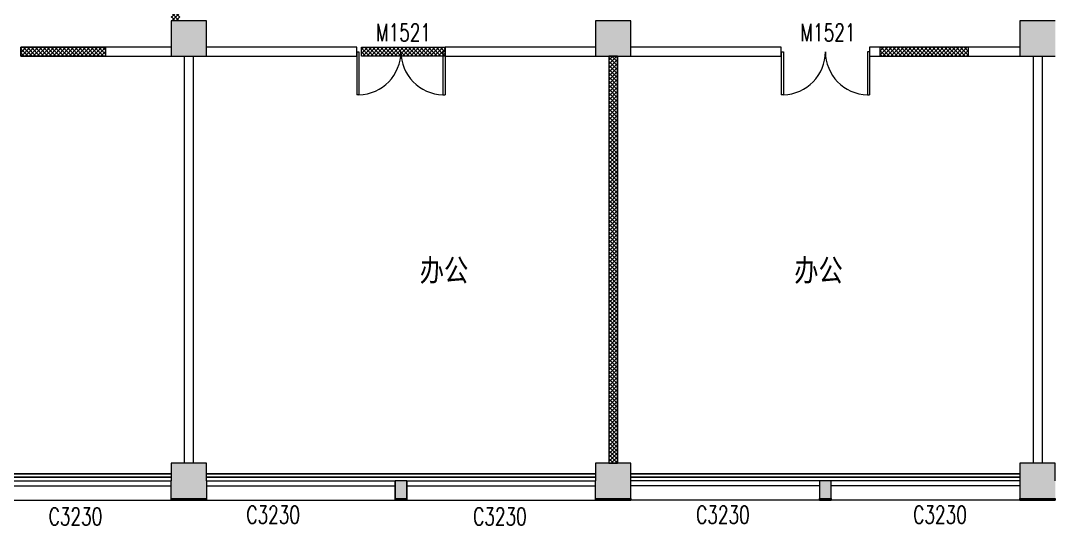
# Model space of a CAD drawing. Header units: millimetres. Extents: x 164760 to 3716174, y -1766400 to 11969.
# Drawn here: x 3507430 to 3524980, y -1572316 to -1563762 of the extents above; entities that cross this region are included whole.
import ezdxf

# ---------------------------------------------------------------- set-up
doc = ezdxf.new("R2010")
doc.units = ezdxf.units.MM
doc.header["$LTSCALE"] = 1000
doc.layers.get('0').update_dxf_attribs({"color": 253, "linetype": 'CONTINUOUS'})
for name, color, linetype in [('3', 253, 'CONTINUOUS'), ('PUB_TEXT', 253, 'CONTINUOUS'), ('SURFACE', 253, 'CONTINUOUS'), ('WINDOW_TEXT', 253, 'CONTINUOUS')]:
    doc.layers.add(name, color=color, linetype=linetype)
for name, color, linetype, lineweight in [('COLUMN', 253, 'CONTINUOUS', 0), ('PUB_HATCH', 253, 'CONTINUOUS', 0), ('RC-Modelling【天花造型】', 253, 'CONTINUOUS', 0), ('WALL', 253, 'CONTINUOUS', 0), ('Wall【墙体】', 253, 'CONTINUOUS', 0), ('WINDOW', 253, 'CONTINUOUS', 0)]:
    doc.layers.add(name, color=color, linetype=linetype, lineweight=lineweight)
doc.styles.add('_TCH_WINDOW', font='SIMPLEX', dxfattribs={"bigfont": 'GBCBIG'})
doc.styles.add('宋体', font='', dxfattribs={"width": 0.7})
doc.styles.get('宋体').set_extended_font_data('SimSun')

# ---------------------------------------------------------------- blocks, each defined once
blk = doc.blocks.new('$DorLib2D$00000002')
for p, q in [((-0.5, -1e-16), (-0.5000000000000007, 0.4875)), ((-0.4750000000000007, 0.4875), (-0.5000000000000007, 0.4875)), ((-0.475, 0), (-0.4750000000000007, 0.4875)), ((0.475, 0), (0.4750000000000007, 0.4875)), ((0.4750000000000007, 0.4875), (0.5000000000000007, 0.4875)), ((0.5, -1e-16), (0.5000000000000007, 0.4875)), ((-0.5, -1e-16), (-0.475, 0)), ((0.5, -1e-16), (0.475, 0))]:
    blk.add_line(p, q)
at = {"lineweight": 13}
for centre, start, end in [((-0.4875, 0), 0, 88.53071641864632), ((0.4875, 0), 91.46928358135371, 180)]:
    blk.add_arc(centre, 0.4875, start, end, dxfattribs=at)
blk = doc.blocks.new('$WINLIB2D$00000004')
for p, q in [((-0.5, 0.5), (0.5, 0.5)), ((-0.5, 0.5), (-0.5, -0.5)), ((0.5, -0.5), (0.5, 0.5)), ((-0.5, 0.2405796575893152), (0.5, 0.2405796575893152)), ((-0.5, -0.5), (0.5, -0.5))]:
    blk.add_line(p, q)
blk = doc.blocks.new('海龙_0918165925')
at = {"layer": 'PUB_HATCH'}
for points in [[(-18300, -9000.000000011409), (-17700, -9000.000000011409), (-17700, -8400.000000011409), (-18300, -8400.000000011409)], [(-11100, -9000.000000011409), (-10500, -9000.000000011409), (-10500, -8400.000000011409), (-11100, -8400.000000011409)], [(-3900.000000000932, -9000.000000011409), (-3300.000000000931, -9000.000000011409), (-3300.000000000931, -8400.000000011409), (-3900.000000000932, -8400.000000011409)], [(-18300, -16500.00000001117), (-17700, -16500.00000001117), (-17700, -15900.00000001117), (-18300, -15900.00000001117)], [(-11100, -16500.00000001117), (-10500, -16500.00000001117), (-10500, -15900.00000001117), (-11100, -15900.00000001117)], [(-3900.000000000932, -16500.00000001117), (-3300.000000000931, -16500.00000001117), (-3300.000000000931, -15900.00000001117), (-3900.000000000932, -15900.00000001117)], [(-14299.99999998789, -16200.00000001047), (-14499.99999998789, -16200.00000001047), (-14499.99999998789, -16500.00000001047), (-14299.99999998789, -16500.00000001047)], [(-7099.999999987892, -16200.00000002584), (-7299.999999987893, -16200.00000002584), (-7299.999999987893, -16500.00000000884), (-7099.999999987892, -16500.00000000884)]]:
    blk.add_hatch(color=256, dxfattribs=at).paths.add_polyline_path(points)
at = {"layer": 'COLUMN'}
for p, q in [((-17700, -8400.000000011409), (-18300, -8400.000000011409)), ((-18300, -8400.000000011409), (-18300, -9000.000000011409)), ((-17700, -9000.000000011409), (-17700, -8400.000000011409)), ((-10500, -8400.000000011409), (-11100, -8400.000000011409)), ((-11100, -8400.000000011409), (-11100, -9000.000000011409)), ((-10500, -9000.000000011409), (-10500, -8400.000000011409)), ((-3300.000000000931, -8400.000000011409), (-3900.000000000932, -8400.000000011409)), ((-3900.000000000932, -8400.000000011409), (-3900.000000000932, -9000.000000011409)), ((-18300, -9000.000000011409), (-17700, -9000.000000011409)), ((-11100, -9000.000000011409), (-10500, -9000.000000011409)), ((-3900.000000000932, -9000.000000011409), (-3300.000000000931, -9000.000000011409)), ((-17700, -15900.00000001117), (-18300, -15900.00000001117)), ((-18300, -15900.00000001117), (-18300.0000000894, -16200.00000001932)), ((-17699.99999988638, -16200), (-17700, -15900.00000001117)), ((-10500, -15900.00000001117), (-11100, -15900.00000001117)), ((-11100, -15900.00000001117), (-11100.0000000894, -16200.00000002258)), ((-10499.99999988638, -16200.00000001769), (-10500, -15900.00000001117)), ((-3300.000000000931, -15900.00000001117), (-3900.000000000932, -15900.00000001117)), ((-3900.000000000932, -15900.00000001117), (-3899.999999886379, -16200.00000001769)), ((-3300.000000089407, -16200.00000001932), (-3300.000000000931, -15900.00000001117)), ((-18300, -16500.00000001117), (-17700, -16500.00000001117)), ((-11100, -16500.00000001117), (-10500, -16500.00000001117)), ((-3900.000000000932, -16500.00000001117), (-3300.000000000931, -16500.00000001117))]:
    blk.add_line(p, q, dxfattribs=at)

msp = doc.modelspace()

# ---------------------------------------------------------------- hatches: boundary and pattern name
at = {"layer": 'RC-Modelling【天花造型】'}
h = msp.add_hatch(dxfattribs=at)
h.set_pattern_fill('ANSI37', color=1, scale=15)
h.set_pattern_definition([(45, (3880661.278541686, -1406196.814408), (-33.67596045400933, 33.67596045400933), []), (135, (3880661.278541686, -1406196.814408), (-33.67596045400933, -33.67596045400932), [])])
h.paths.add_polyline_path([(3536251.384948862, -1564212.130075056), (3537751.384948919, -1564212.130075056), (3537751.384948919, -1564362.130075056), (3536251.384948862, -1564362.130075056)])
h.paths.add_polyline_path([(3527313.092432548, -1564362.130075073), (3525813.09243249, -1564362.130075073), (3525813.09243249, -1564212.130075073), (3527313.092432548, -1564212.130075073)])
h.paths.add_polyline_path([(3522005.613260083, -1564362.130075071), (3523505.613260082, -1564362.130075071), (3523505.613260082, -1564212.130075051), (3522005.613260083, -1564212.130075051)])
h.paths.add_polyline_path([(3513209.750746436, -1564212.130075052), (3514629.964778982, -1564212.130075052), (3514629.964778982, -1564362.130075053), (3513209.750746436, -1564362.130075053)])
h.paths.add_polyline_path([(3507429.964778827, -1564212.130075104), (3508868.279097866, -1564212.130075104), (3508868.279097866, -1564362.130075107), (3507429.964778827, -1564362.130075107)])
h.paths.add_polyline_path([(3497128.207998382, -1564362.130074962), (3498628.207998325, -1564362.130074962), (3498628.207998325, -1564212.130075045), (3497128.207998382, -1564212.130075045)])
h.paths.add_polyline_path([(3493754.96477886, -1564362.130075066), (3495579.964778624, -1564362.130075066), (3495579.964778624, -1564212.130075079), (3493754.96477886, -1564212.130075079)])
h.paths.add_polyline_path([(3481779.964778713, -1564212.130075049), (3483743.489158254, -1564212.130075049), (3483743.489158254, -1564362.130075066), (3481779.964778713, -1564362.130075066)])
h.paths.add_polyline_path([(3484979.964778725, -1561812.130075132), (3484929.964778985, -1561812.130075145), (3484929.964778985, -1561962.130075017), (3484979.964778725, -1561962.130075053)])
h.paths.add_polyline_path([(3484029.964778782, -1561812.130075145), (3483930.464778691, -1561812.130075132), (3483930.464778691, -1560537.130074981), (3483930.464778713, -1559812.130074975), (3483330.46477877, -1559812.130074975), (3483330.464778762, -1558662.130075025), (3481379.964778716, -1558662.130075026), (3481379.964778717, -1558812.130075025), (3483180.464778757, -1558812.130075025), (3483180.46477871, -1559887.130074981), (3483180.46477871, -1560012.130075025), (3483180.464778651, -1560612.130074944), (3483780.4647787, -1560612.130074944), (3483780.4647787, -1561812.130075047), (3482880.464778827, -1561812.130075033), (3482880.464778827, -1561962.130075047), (3483855.464778689, -1561962.130075054), (3484029.964778782, -1561962.130075017)])
h.paths.add_polyline_path([(3483387.372444887, -1560047.67670494), (3483780.464778584, -1559962.130074978), (3483330.464779315, -1559962.130074977), (3483330.464778711, -1560012.130075025), (3483330.464778662, -1560462.130074677)], flags=16)
h.paths.add_polyline_path([(3481980.464778827, -1561812.130075036), (3481779.96477869, -1561812.130075054), (3481779.96477869, -1561962.130075054), (3481980.464778827, -1561962.130075047)], flags=17)
h.paths.add_polyline_path([(3495954.96477871, -1555962.130075054), (3495804.964778713, -1555962.130075054), (3495804.964778707, -1561962.130075056), (3495954.96477871, -1561962.130075056)])
h.paths.add_polyline_path([(3513779.964778974, -1561812.130075051), (3513729.964778978, -1561812.13007516), (3513729.964778978, -1561887.130075054), (3513729.964778827, -1561962.130075047), (3513779.964778974, -1561962.130075054)])
h.paths.add_polyline_path([(3512680.464778937, -1560537.130074981), (3512680.214603308, -1559812.130074998), (3512080.464778943, -1559812.130074997), (3512080.464778937, -1558662.130075032), (3510129.964778694, -1558662.130075032), (3510129.964778694, -1558812.130075013), (3511930.464778939, -1558812.130075013), (3511930.464778955, -1559887.130075043), (3511930.464778956, -1560012.130075025), (3511930.464778937, -1560612.130075056), (3512530.464778902, -1560612.130075057), (3512530.464778901, -1561812.130075051), (3511679.464779031, -1561812.130075069), (3511679.464779031, -1561962.130075061), (3512605.464778936, -1561962.130075054), (3512829.96477903, -1561962.130075047), (3512829.96477903, -1561812.13007516), (3512680.464778893, -1561812.130075051)])
h.paths.add_polyline_path([(3512530.214603495, -1560462.130075054), (3512080.214603267, -1560462.130075054), (3512080.46477895, -1560460.308068256), (3512080.464778956, -1560012.130075025), (3512080.464779189, -1559962.130075), (3512530.214603495, -1559962.130075)], flags=16)
h.paths.add_polyline_path([(3510779.46477903, -1561812.130075069), (3510129.964778692, -1561812.130075052), (3510129.964778692, -1561962.130075045), (3510129.96477879, -1561962.130075045), (3510779.46477903, -1561962.130075055)])
h.paths.add_polyline_path([(3510129.964778827, -1563612.354915391), (3510054.964778821, -1563612.35491539), (3509979.964778862, -1563612.35491539), (3509979.964778578, -1563762.130075054), (3510129.964778416, -1563762.130075054)])
h.paths.add_polyline_path([(3510129.96477879, -1561962.130075045), (3509979.964778791, -1561962.130075045), (3509979.964778836, -1562112.35491539), (3510054.964778826, -1562112.35491539), (3510129.964778803, -1562112.354915391)])
h.paths.add_polyline_path([(3517938.563781451, -1561812.130075046), (3519036.808660904, -1561812.130075046), (3519036.808660904, -1561962.130075024), (3517938.563781451, -1561962.130075024)])
h.paths.add_polyline_path([(3524754.964778724, -1555962.130075054), (3524604.964778716, -1555962.130075054), (3524604.964778717, -1561962.130075047), (3524754.964778719, -1561962.130075047)])
h.paths.add_polyline_path([(3546204.964778715, -1561812.130075051), (3543429.964778827, -1561812.13007505), (3543429.964778827, -1561962.130075052), (3546204.964778715, -1561962.130075054)])
h.paths.add_polyline_path([(3541929.964778827, -1561812.13007505), (3539154.964778715, -1561812.130075051), (3539154.964778712, -1555962.130075054), (3539004.964778712, -1555962.130075054), (3539004.964778694, -1561812.130075068), (3538404.964778826, -1561812.130075053), (3538404.964778826, -1561962.130075064), (3539079.964778712, -1561962.130075054), (3541929.964778827, -1561962.130075052)])
h.paths.add_polyline_path([(3535554.964778716, -1563762.130075018), (3535404.964778754, -1563762.130075018), (3535404.964778761, -1564212.130075057), (3535554.96477876, -1564212.130075057)])
h.paths.add_polyline_path([(3535554.96477876, -1561962.130075071), (3536904.964778827, -1561962.130075071), (3536904.964778827, -1561812.130075047), (3535479.964778775, -1561812.130075054), (3534279.964778885, -1561812.130075014), (3534279.964778906, -1561962.130075051), (3535404.964778761, -1561962.130075013), (3535404.964778754, -1562262.130075017), (3535554.964778716, -1562262.130075017)])
h.paths.add_polyline_path([(3535404.964778776, -1564362.130075067), (3535404.964778776, -1571562.130075052), (3535554.964778773, -1571562.130075052), (3535554.964778773, -1564362.130075067)])
h.paths.add_polyline_path([(3517404.964778717, -1564362.130075054), (3517404.964778717, -1571262.130075054), (3517554.964778703, -1571262.130075054), (3517554.964778703, -1564362.130075054)])
h.paths.add_polyline_path([(3503004.964778713, -1564362.130075054), (3503004.964778713, -1571262.130075054), (3503154.964778712, -1571262.130075054), (3503154.964778712, -1564362.130075054)])
h.paths.add_polyline_path([(3488604.964778716, -1564362.130075054), (3488604.964778716, -1571262.130075018), (3488754.964778712, -1571262.130075018), (3488754.964778712, -1564362.130075054)])

# ---------------------------------------------------------------- linework, layer by layer
at = {"layer": '3'}
for points in [[(3503379.964778734, -1571442.130074249), (3509979.964778673, -1571442.130075727)], [(3503379.964778741, -1571502.130074249), (3509979.964778659, -1571502.130075726)], [(3510579.964778734, -1571442.130073417), (3517179.964778673, -1571442.130074896)], [(3510579.96477874, -1571502.130073417), (3517179.964778659, -1571502.130074896)], [(3517779.964778733, -1571442.130075911), (3524379.964778672, -1571442.130077389)], [(3517779.96477874, -1571502.130075911), (3524379.964778658, -1571502.130077389)]]:
    msp.add_lwpolyline(points, dxfattribs=at)
at = {"layer": 'RC-Modelling【天花造型】'}
for p, q in [((3517404.964778717, -1564362.130075052), (3517404.964778718, -1571262.130075018)), ((3517554.964778701, -1564362.130075065), (3517554.964778703, -1571262.130075018))]:
    msp.add_line(p, q, dxfattribs=at)
for points in [[(3507429.964778827, -1564212.130075104), (3508868.279097866, -1564212.130075104), (3508868.279097866, -1564362.130075107), (3507429.964778827, -1564362.130075107)], [(3513209.750746436, -1564212.130075052), (3514629.964778982, -1564212.130075052), (3514629.964778982, -1564362.130075053), (3513209.750746436, -1564362.130075053)], [(3522005.613260083, -1564362.130075071), (3523505.613260082, -1564362.130075071), (3523505.613260082, -1564212.130075051), (3522005.613260083, -1564212.130075051)], [(3517404.964778717, -1564362.130075054), (3517404.964778717, -1571262.130075054), (3517554.964778703, -1571262.130075054), (3517554.964778703, -1564362.130075054)]]:
    msp.add_lwpolyline(points, close=True, dxfattribs=at)
at = {"layer": 'SURFACE'}
for p, q in [((3509979.964778679, -1571892.130075051), (3509979.964778679, -1571862.130075054)), ((3509979.964778679, -1571892.130075051), (3510279.964778713, -1571892.130075054)), ((3510579.964778679, -1571892.130075053), (3510279.964778712, -1571892.130075054)), ((3510579.964778679, -1571892.130075053), (3510579.964778679, -1571862.130075054)), ((3513779.964778771, -1571892.130075053), (3513779.964778771, -1571862.130075054)), ((3513979.96477868, -1571892.130075053), (3513779.964778771, -1571892.130075053)), ((3513979.96477868, -1571892.130075053), (3513979.96477868, -1571862.130075054)), ((3517179.964778679, -1571892.130075053), (3517179.964778679, -1571862.130075054)), ((3517479.964778713, -1571892.130075054), (3517179.964778679, -1571892.130075053)), ((3517779.964778679, -1571892.130075051), (3517479.964778713, -1571892.130075054)), ((3517779.964778679, -1571892.130075051), (3517779.964778679, -1571862.130075054)), ((3520979.964778771, -1571892.130075051), (3520979.964778771, -1571862.130075054)), ((3521179.964778679, -1571892.130075051), (3520979.964778771, -1571892.130075051)), ((3521179.964778679, -1571892.130075051), (3521179.964778679, -1571862.130075054)), ((3524379.964778771, -1571892.130075051), (3524379.964778771, -1571862.130075054)), ((3524679.964778713, -1571892.130075054), (3524379.964778771, -1571892.130075051)), ((3524979.964778679, -1571892.13007505), (3524679.964778713, -1571892.130075054)), ((3524979.964778679, -1571892.13007505), (3524979.964778678, -1571862.130075054))]:
    msp.add_line(p, q, dxfattribs=at)
at = {"layer": 'WALL'}
for p, q in [((3513979.964778725, -1571562.130075053), (3513779.964778725, -1571562.130075053)), ((3513779.964778725, -1571562.130075053), (3513779.964778725, -1571862.130075053)), ((3513979.964778725, -1571862.130075053), (3513979.964778725, -1571562.130075053)), ((3521179.964778725, -1571562.130075068), (3520979.964778725, -1571562.130075068)), ((3520979.964778725, -1571562.130075068), (3520979.964778725, -1571862.130075052)), ((3521179.964778725, -1571862.130075052), (3521179.964778725, -1571562.130075068)), ((3513779.964778725, -1571862.130075053), (3513979.964778725, -1571862.130075053)), ((3520979.964778725, -1571862.130075052), (3521179.964778725, -1571862.130075052))]:
    msp.add_line(p, q, dxfattribs=at)
at = {"layer": 'Wall【墙体】', "color": 6}
for p, q in [((3509979.964778827, -1564212.130075037), (3507429.964778827, -1564212.130075051)), ((3507429.964778827, -1564212.130075051), (3507429.964778827, -1564362.13007505)), ((3513129.964778827, -1564212.130075051), (3510579.964778827, -1564212.130075062)), ((3513129.964778827, -1564362.130075048), (3513129.964778827, -1564212.130075051)), ((3517179.964778827, -1564212.130075046), (3514629.964779031, -1564212.130075051)), ((3514629.964779031, -1564212.130075051), (3514629.964779031, -1564362.130075048)), ((3520329.964778826, -1564212.130075048), (3517779.964778624, -1564212.130075052)), ((3520329.964778826, -1564362.130075075), (3520329.964778826, -1564212.130075048)), ((3524379.964778624, -1564212.130075052), (3521829.964778827, -1564212.130075048)), ((3521829.964778827, -1564212.130075048), (3521829.964778827, -1564362.130075075)), ((3507429.964778827, -1564362.13007505), (3509979.964778827, -1564362.130075047)), ((3510204.964778718, -1564362.130075052), (3510204.964778713, -1571262.130075018)), ((3510354.964778701, -1564362.130075052), (3510354.964778695, -1571262.130075018)), ((3510579.964778827, -1564362.13007508), (3513129.964778827, -1564362.130075048)), ((3514629.964779031, -1564362.130075048), (3517179.964778827, -1564362.130075032)), ((3517779.964778624, -1564362.130075065), (3520329.964778826, -1564362.130075075)), ((3521829.964778827, -1564362.130075075), (3524379.964778624, -1564362.130075026)), ((3524604.964778718, -1564362.130075065), (3524604.964778725, -1571262.130075221)), ((3524754.964778713, -1564362.130075054), (3524754.964778721, -1571262.130075221))]:
    msp.add_line(p, q, dxfattribs=at)

# ---------------------------------------------------------------- block references
at = {"layer": 'COLUMN'}
msp.add_blockref('海龙_0918165925', (3528279.964778713, -1555362.130075043), dxfattribs=at)
at = {"layer": 'WINDOW'}
ref = msp.add_blockref('$DorLib2D$00000002', (3513879.964778982, -1564287.130075054), dxfattribs=dict(at, xscale=-1500, yscale=-1500, zscale=-1500))
ref.add_attrib('A', 'M1521', (3513454.964778982, -1564110.880075048), dxfattribs={"layer": 'WINDOW_TEXT', "height": 297.5, "style": '_TCH_WINDOW', "width": 0.7058823529411766})
ref = msp.add_blockref('$DorLib2D$00000002', (3521079.964778747, -1564287.130075054), dxfattribs=dict(at, xscale=-1500, yscale=-1500, zscale=-1500))
ref.add_attrib('A', 'M1521', (3520654.964778748, -1564110.880075053), dxfattribs={"layer": 'WINDOW_TEXT', "height": 297.5, "style": '_TCH_WINDOW', "width": 0.7058823529411766})
ref = msp.add_blockref('$WINLIB2D$00000004', (3508379.964778723, -1571727.130075054), dxfattribs=dict(at, xscale=3200, yscale=330, zscale=3200))
ref.add_attrib('A', 'C3230', (3507904.964778723, -1572315.880075885), dxfattribs={"layer": 'WINDOW_TEXT', "height": 297.5, "style": '_TCH_WINDOW', "width": 0.7058823529411766})
ref = msp.add_blockref('$WINLIB2D$00000004', (3512179.964778713, -1571727.130075054), dxfattribs=dict(at, xscale=-3200, yscale=-330, zscale=-3200, rotation=180))
ref.add_attrib('A', 'C3230', (3511258.739703783, -1572285.880075054), dxfattribs={"layer": 'WINDOW_TEXT', "height": 297.5, "style": '_TCH_WINDOW', "width": 0.7058823529411766})
ref = msp.add_blockref('$WINLIB2D$00000004', (3515579.964778723, -1571727.130075054), dxfattribs=dict(at, xscale=-3200, yscale=-330, zscale=-3200, rotation=180))
ref.add_attrib('A', 'C3230', (3515104.964778723, -1572315.880075054), dxfattribs={"layer": 'WINDOW_TEXT', "height": 297.5, "style": '_TCH_WINDOW', "width": 0.7058823529411766})
ref = msp.add_blockref('$WINLIB2D$00000004', (3519379.964778717, -1571727.130075054), dxfattribs=dict(at, xscale=3200, yscale=-330, zscale=3200, rotation=180))
ref.add_attrib('A', 'C3230', (3518887.769067028, -1572285.880075054), dxfattribs={"layer": 'WINDOW_TEXT', "height": 297.5, "style": '_TCH_WINDOW', "width": 0.7058823529411766})
ref = msp.add_blockref('$WINLIB2D$00000004', (3522779.964778712, -1571727.130075054), dxfattribs=dict(at, xscale=3200, yscale=-330, zscale=3200, rotation=180))
ref.add_attrib('A', 'C3230', (3522570.364499082, -1572285.880075054), dxfattribs={"layer": 'WINDOW_TEXT', "height": 297.5, "style": '_TCH_WINDOW', "width": 0.7058823529411766})

# ---------------------------------------------------------------- texts
at = {"layer": 'PUB_TEXT', "style": '宋体', "width": 0.8}
for p in [(3514199.118132053, -1568180.526095117), (3520551.114154702, -1568180.526095117)]:
    msp.add_text('办公', height=377.6371308016877, dxfattribs=at).set_placement(p)

doc.saveas('drawing.dxf')
